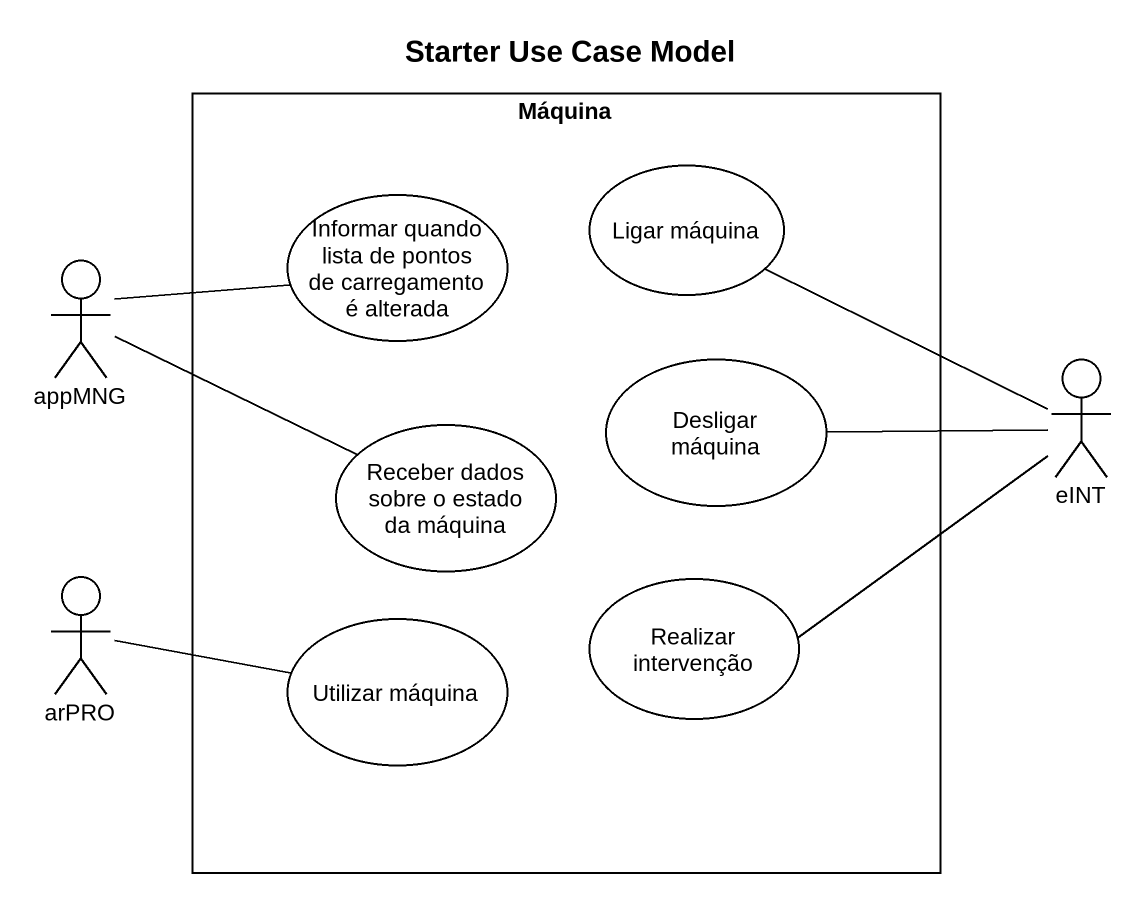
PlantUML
@startuml
title Starter Use Case Model
rectangle Máquina {
  usecase "Informar quando lista de pontos de carregamento é alterada" as Informar_quando_lista_de
  usecase "Ligar máquina" as Ligar_máquina
  usecase "Desligar máquina" as Desligar_máquina
  usecase "Receber dados sobre o estado da máquina" as Receber_dados_sobre_o
  usecase "Realizar intervenção" as Realizar_intervenção
  usecase "Utilizar máquina" as Utilizar_máquina
}
actor appMNG
actor eINT
actor arPRO
appMNG -right- Informar_quando_lista_de
appMNG -right- Receber_dados_sobre_o
Desligar_máquina -right- eINT
eINT -left- Ligar_máquina
eINT -left- Realizar_intervenção
arPRO -right- Utilizar_máquina
@enduml
